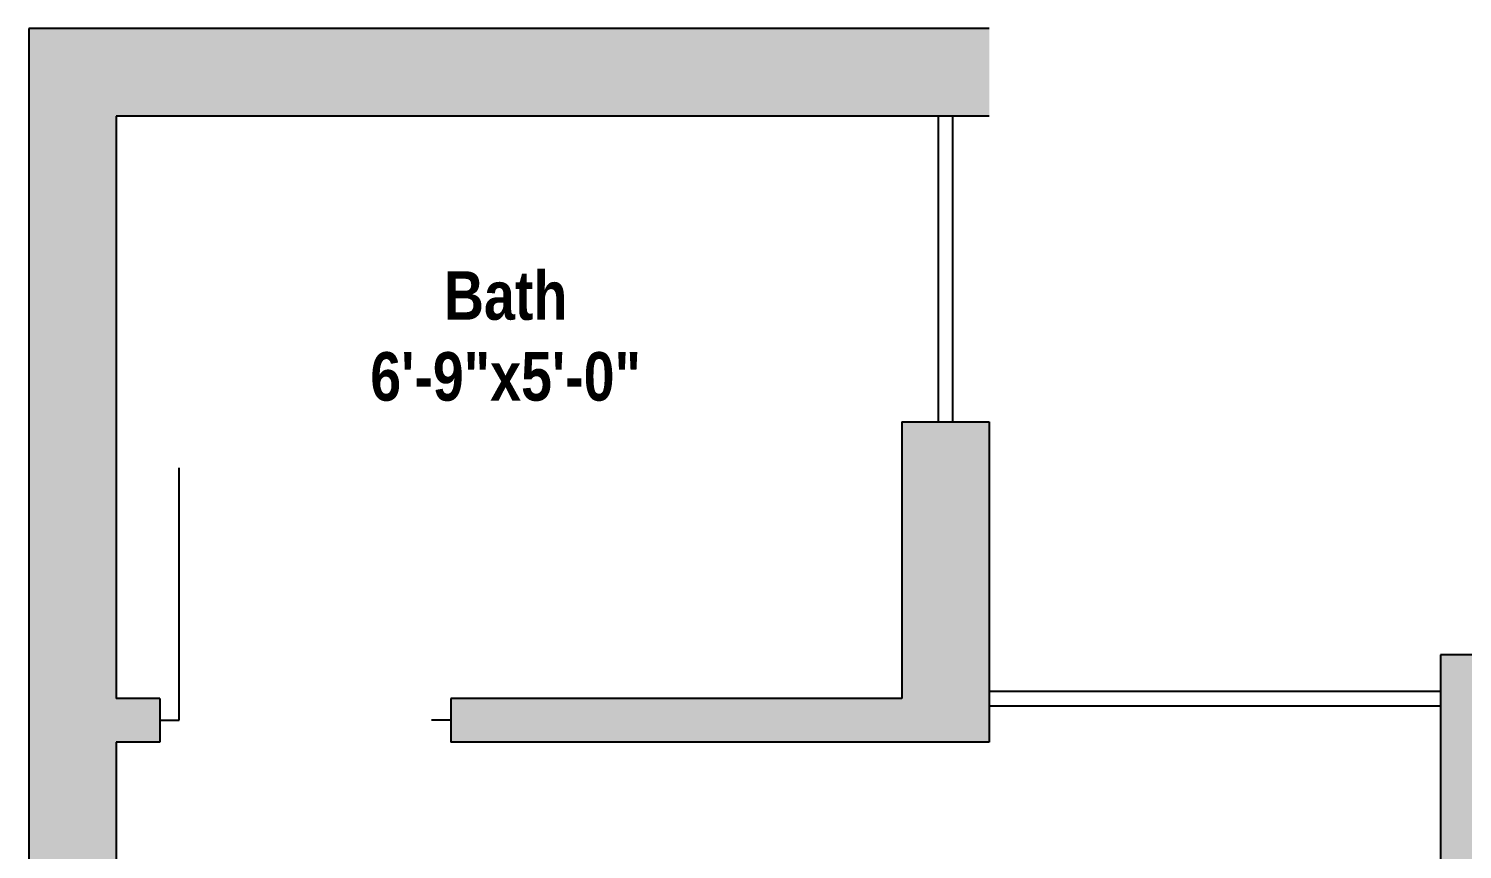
# Model space of a CAD drawing. Extents: x 19 to 316, y 21 to 530.
# Drawn here: x 19.2 to 166.9, y 445.2 to 529.7 of the extents above; entities that cross this region are included whole.
import ezdxf

# ---------------------------------------------------------------- set-up
doc = ezdxf.new("R2010")
doc.units = 0
doc.header["$MEASUREMENT"] = 0
doc.layers.get('0').update_dxf_attribs({"linetype": 'CONTINUOUS'})
for name, color, linetype in [('DOORS', 42, 'CONTINUOUS'), ('LABELS', 10, 'CONTINUOUS'), ('WINDOWS', 140, 'CONTINUOUS')]:
    doc.layers.add(name, color=color, linetype=linetype)
doc.styles.add('HASSAN', font='arial.ttf', dxfattribs={"height": 5})

msp = doc.modelspace()

# ---------------------------------------------------------------- hatches: boundary and pattern name
h = msp.add_hatch(color=228)
h.paths.add_polyline_path([(163.18, 91.73), (158.68, 91.73), (158.68, 87.23), (129.94, 87.23), (129.94, 82.73), (154.18, 82.73), (154.18, 36.23), (187.18, 36.23), (187.18, 45.23), (163.18, 45.23)])
h.paths.add_polyline_path([(28.18, 82.73), (93.94, 82.73), (93.94, 87.23), (74.68, 87.23), (74.68, 169.73), (158.68, 169.73), (158.68, 121.73), (163.18, 121.73), (163.18, 169.73), (167.68, 169.73), (167.68, 174.23), (70.18, 174.23), (70.18, 87.23), (28.18, 87.23), (28.18, 279.23), (113.68, 279.23), (113.68, 303.23), (118.18, 303.23), (118.18, 312.23), (109.18, 312.23), (109.18, 288.23), (28.18, 288.23), (28.18, 456.23), (32.68, 456.23), (32.68, 460.73), (28.18, 460.73), (28.18, 520.73), (118.18, 520.73), (118.18, 529.73), (19.18, 529.73), (19.18, 21.23), (28.18, 21.23)])
h.paths.add_polyline_path([(307.18, 169.73), (307.18, 45.23), (283.18, 45.23), (283.18, 36.23), (316.18, 36.23), (316.18, 405.23), (209.68, 405.23), (209.68, 396.23), (307.18, 396.23), (307.18, 312.23), (221.68, 312.23), (221.68, 303.23), (307.18, 303.23), (307.18, 174.23), (209.68, 174.23), (209.68, 169.73)])
h.paths.add_polyline_path([(173.68, 303.23), (173.68, 312.23), (169.18, 312.23), (169.18, 396.23), (173.68, 396.23), (173.68, 405.23), (169.18, 405.23), (169.18, 465.23), (164.68, 465.23), (164.68, 312.23), (160.18, 312.23), (160.18, 303.23)])
h.paths.add_polyline_path([(109.18, 460.73), (62.68, 460.73), (62.68, 456.23), (118.18, 456.23), (118.18, 489.23), (109.18, 489.23)], flags=17)

# ---------------------------------------------------------------- linework, layer by layer
at = {"color": 0}
for p, q in [((118.18, 529.73), (19.18, 529.73)), ((19.18, 529.73), (19.18, 21.23)), ((118.18, 520.73), (28.18, 520.73)), ((28.18, 520.73), (28.18, 460.73)), ((109.18, 489.23), (109.18, 460.73)), ((118.18, 489.23), (118.18, 456.23)), ((169.18, 465.23), (164.68, 465.23)), ((164.68, 465.23), (164.68, 312.23)), ((32.68, 460.73), (28.18, 460.73)), ((32.68, 460.73), (32.68, 456.23)), ((109.18, 460.73), (62.68, 460.73)), ((62.68, 460.73), (62.68, 456.23)), ((32.68, 456.23), (28.18, 456.23)), ((28.18, 456.23), (28.18, 288.23)), ((118.18, 456.23), (62.68, 456.23))]:
    msp.add_line(p, q, dxfattribs=at)
at = {"layer": 'DOORS'}
for p, q in [((34.68, 458.48), (34.68, 484.48)), ((32.68, 458.48), (34.68, 458.48)), ((62.68, 458.48), (60.68, 458.48))]:
    msp.add_line(p, q, dxfattribs=at)
at = {"layer": 'WINDOWS'}
for p, q in [((112.93, 489.23), (112.93, 520.73)), ((114.43, 489.23), (114.43, 520.73)), ((109.18, 489.23), (118.18, 489.23)), ((118.18, 461.48), (164.68, 461.48)), ((118.18, 459.98), (164.68, 459.98))]:
    msp.add_line(p, q, dxfattribs=at)

# ---------------------------------------------------------------- texts
at = {"layer": 'LABELS', "insert": (68.33, 504.74), "char_height": 5, "width": 79.5732, "attachment_point": 2, "style": 'HASSAN'}
msp.add_mtext('{\\fTechnicBold|b0|i0|c2|p2;Bath\\P6\'-9"x5\'-0\\H1x;"}', dxfattribs=at)

doc.saveas('drawing.dxf')
